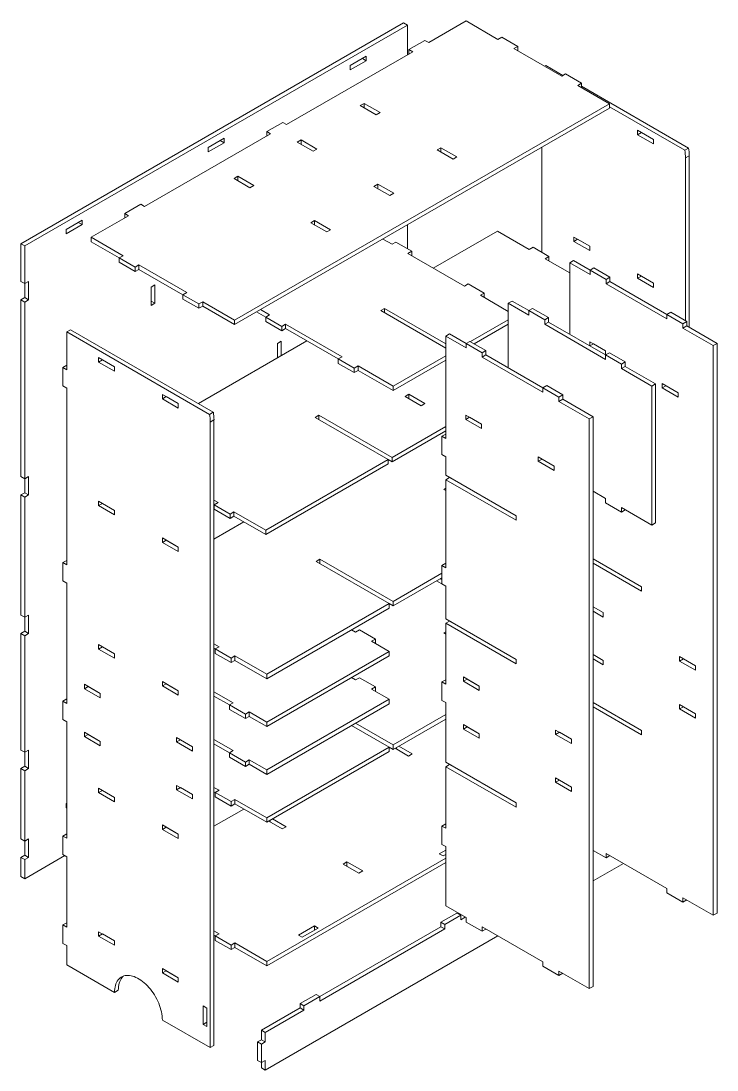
# Model space of a CAD drawing. Header units: millimetres. Extents: x -3054 to 6139, y -2443 to 3159.
# Drawn here: x 4596 to 6139, y -2135 to 193 of the extents above; entities that cross this region are included whole.
import ezdxf

# ---------------------------------------------------------------- set-up
doc = ezdxf.new("R2010")
doc.units = ezdxf.units.MM

msp = doc.modelspace()

# ---------------------------------------------------------------- linework, layer by layer
at = {"color": 7, "linetype": 'Continuous', "lineweight": 15}
for p, q in [((5444.2, 188.4), (4595.6, -301.4)), ((5452.7, 183.5), (5444.2, 188.4)), ((5582.8, 192.8), (5499.8, 144.9)), ((5653.5, 152), (5582.8, 192.8)), ((5452.7, 183.5), (4604.1, -306.3)), ((5452.7, 183.5), (5452.7, 117.7)), ((5491.3, 149.8), (5455.9, 129.4)), ((5499.8, 144.9), (5491.3, 149.8)), ((5662, 156.9), (5653.5, 152)), ((5697.4, 136.5), (5662, 156.9)), ((5464.4, 124.5), (5184.7, -37)), ((5455.9, 129.4), (5464.4, 124.5)), ((5455.9, 119.6), (5455.9, 129.4)), ((5688.9, 131.6), (5697.4, 136.5)), ((5794.9, 70.4), (5688.9, 131.6)), ((5697.4, 126.7), (5697.4, 136.5)), ((5325.8, 94.1), (5361.1, 114.5)), ((5352.7, 109.6), (5325.8, 94.1)), ((5325.8, 84.3), (5361.1, 104.7)), ((5325.8, 84.3), (5325.8, 94.1)), ((5361.1, 104.7), (5352.7, 109.6)), ((5352.7, 109.6), (5352.7, 109.6)), ((5361.1, 104.7), (5361.1, 114.5)), ((5759.4, 93.8), (5756.9, 92.3)), ((5797.5, 71.8), (5759.4, 93.8)), ((5803.4, 75.3), (5794.9, 70.4)), ((5838.8, 54.8), (5803.4, 75.3)), ((5830.3, 49.9), (5838.8, 54.8)), ((5901, 9.1), (5830.3, 49.9)), ((5838.8, 45.1), (5838.8, 54.8)), ((6076.2, -89.1), (5838.8, 48)), ((5069.4, -470.9), (5901, 9.1)), ((5356.7, 9.9), (5348.2, 5)), ((5383.5, -15.4), (5348.2, 5)), ((5392, -10.5), (5356.7, 9.9)), ((5356.7, 9.9), (5356.7, 0.1)), ((5901, -0.7), (5901, 9.1)), ((6067.7, -94), (5901, 2.3)), ((5069.4, -480.7), (5901, -0.7)), ((5392, -10.5), (5383.5, -15.4)), ((5176.2, -32.1), (5140.9, -52.5)), ((5184.7, -37), (5176.2, -32.1)), ((5149.3, -57.4), (4869.6, -218.9)), ((5010.7, -87.8), (5046.1, -67.4)), ((5046.1, -77.2), (5046.1, -67.4)), ((5140.9, -52.5), (5149.3, -57.4)), ((5140.9, -62.3), (5140.9, -52.5)), ((5998.4, -70.2), (5963.1, -49.8)), ((5963.1, -49.8), (5963.1, -59.6)), ((5963.1, -59.6), (5971.6, -54.7)), ((5963.1, -59.6), (5998.4, -80)), ((5998.4, -70.2), (5971.6, -54.7)), ((5971.6, -54.7), (5971.6, -54.7)), ((5037.6, -72.3), (5010.7, -87.8)), ((5010.7, -97.6), (5046.1, -77.2)), ((5010.7, -97.6), (5010.7, -87.8)), ((5046.1, -77.2), (5037.6, -72.3)), ((5037.6, -72.3), (5037.6, -72.3)), ((5208.2, -75.9), (5216.7, -71)), ((5208.2, -75.9), (5243.5, -96.3)), ((5216.7, -71), (5252, -91.4)), ((5216.7, -80.8), (5216.7, -71)), ((5243.5, -96.3), (5252, -91.4)), ((5526.9, -88.4), (5518.4, -93.3)), ((5562.3, -108.8), (5526.9, -88.4)), ((5526.9, -88.4), (5526.9, -98.2)), ((5750.9, -87.3), (5750.9, -320.7)), ((5998.4, -80), (5998.4, -70.2)), ((6067.7, -94), (6076.2, -89.1)), ((5553.8, -113.7), (5518.4, -93.3)), ((5562.3, -108.8), (5553.8, -113.7)), ((6069.1, -111), (6077.6, -106.1)), ((6069.1, -472.4), (6069.1, -111)), ((6077.6, -487.1), (6077.6, -106.1)), ((5068.2, -156.7), (5076.6, -151.8)), ((5068.2, -156.7), (5103.5, -177.1)), ((5076.6, -151.8), (5112, -172.2)), ((5076.6, -161.6), (5076.6, -151.8)), ((5103.5, -177.1), (5112, -172.2)), ((5378.4, -174.1), (5386.9, -169.2)), ((5378.4, -174.1), (5413.8, -194.5)), ((5386.9, -169.2), (5422.3, -189.6)), ((5386.9, -179), (5386.9, -169.2)), ((5413.8, -194.5), (5422.3, -189.6)), ((4861.2, -214), (4825.8, -234.4)), ((4869.6, -218.9), (4861.2, -214)), ((4695.7, -269.7), (4731, -249.3)), ((4722.5, -254.2), (4695.7, -269.7)), ((4731, -259.1), (4722.5, -254.2)), ((4722.5, -254.2), (4722.5, -254.2)), ((4731, -259.1), (4731, -249.3)), ((4834.3, -239.3), (4751.2, -287.2)), ((4825.8, -234.4), (4834.3, -239.3)), ((4825.8, -244.2), (4825.8, -234.4)), ((5238.4, -255), (5246.9, -250.1)), ((5238.4, -255), (5273.8, -275.4)), ((5246.9, -250.1), (5282.2, -270.5)), ((5246.9, -259.9), (5246.9, -250.1)), ((4695.7, -279.5), (4731, -259.1)), ((4695.7, -279.5), (4695.7, -269.7)), ((5273.8, -275.4), (5282.2, -270.5)), ((5452.7, -259.5), (5452.7, -312.6)), ((5652.1, -273.4), (5509.9, -355.5)), ((5722.8, -314.3), (5652.1, -273.4)), ((4595.6, -301.4), (4604.1, -306.3)), ((4595.6, -385.1), (4595.6, -301.4)), ((4751.2, -287.2), (4822, -328)), ((4751.2, -297), (4751.2, -287.2)), ((4751.2, -297), (4813.5, -332.9)), ((5418.5, -302.7), (5398.2, -291)), ((5427, -297.8), (5418.5, -302.7)), ((5462.4, -318.2), (5427, -297.8)), ((5857, -307), (5821.7, -286.6)), ((5821.7, -286.6), (5821.7, -296.4)), ((5821.7, -296.4), (5830.1, -291.5)), ((5821.7, -296.4), (5857, -316.8)), ((5857, -307), (5830.1, -291.5)), ((5830.1, -291.5), (5830.1, -291.5)), ((4604.1, -390), (4604.1, -306.3)), ((5453.9, -323.1), (5462.4, -318.2)), ((5579.2, -395.5), (5453.9, -323.1)), ((5462.4, -328), (5462.4, -318.2)), ((5731.3, -309.4), (5722.8, -314.3)), ((5766.6, -329.8), (5731.3, -309.4)), ((5857, -316.8), (5857, -307)), ((4822, -328), (4813.5, -332.9)), ((4813.5, -332.9), (4848.8, -353.4)), ((4813.5, -342.7), (4813.5, -332.9)), ((4813.5, -342.7), (4848.8, -363.2)), ((4848.8, -353.4), (4857.3, -348.5)), ((4857.3, -348.5), (4963.4, -409.7)), ((4857.3, -358.3), (4857.3, -348.5)), ((5758.1, -334.7), (5766.6, -329.8)), ((5812.5, -366.1), (5758.1, -334.7)), ((5766.6, -339.6), (5766.6, -329.8)), ((5821, -338.9), (5812.5, -343.8)), ((5812.5, -343.8), (5812.5, -502.3)), ((5857.9, -370), (5812.5, -343.8)), ((5857.9, -360.2), (5821, -338.9)), ((4848.8, -363.2), (4848.8, -353.4)), ((4848.8, -363.2), (4857.3, -358.3)), ((4857.3, -358.3), (4954.9, -414.6)), ((5866.4, -355.3), (5857.9, -360.2)), ((5857.9, -360.2), (5857.9, -370)), ((5893.3, -380.6), (5857.9, -360.2)), ((5901.7, -375.7), (5866.4, -355.3)), ((5998.4, -388.6), (5963.1, -368.2)), ((5963.1, -368.2), (5963.1, -378)), ((4604.1, -390), (4595.6, -385.1)), ((4604.1, -390), (4612.6, -385.1)), ((4604.1, -390), (4604.1, -421.1)), ((4612.6, -385.1), (4612.6, -426)), ((4884.1, -397.6), (4892.6, -392.7)), ((4892.6, -392.7), (4892.6, -433.5)), ((5587.7, -390.6), (5579.2, -395.5)), ((5623.1, -411), (5587.7, -390.6)), ((5901.7, -375.7), (5893.3, -380.6)), ((5893.3, -390.4), (5893.3, -380.6)), ((5901.7, -385.5), (5893.3, -390.4)), ((6028.1, -468.3), (5893.3, -390.4)), ((5901.7, -385.5), (5901.7, -375.7)), ((6028.1, -458.5), (5901.7, -385.5)), ((5963.1, -378), (5971.6, -373.1)), ((5963.1, -378), (5998.4, -398.4)), ((5998.4, -388.6), (5971.6, -373.1)), ((5971.6, -373.1), (5971.6, -373.1)), ((5998.4, -398.4), (5998.4, -388.6)), ((4884.1, -438.4), (4884.1, -397.6)), ((4963.4, -409.7), (4954.9, -414.6)), ((4954.9, -414.6), (4990.2, -435)), ((4954.9, -424.4), (4954.9, -414.6)), ((5614.6, -415.9), (5623.1, -411)), ((5676.4, -451.6), (5614.6, -415.9)), ((5623.1, -420.8), (5623.1, -411)), ((4604.1, -421.1), (4595.6, -426)), ((4604.1, -430.9), (4595.6, -426)), ((4595.6, -818), (4595.6, -426)), ((4612.6, -426), (4604.1, -421.1)), ((4612.6, -426), (4604.1, -430.9)), ((4604.1, -822.9), (4604.1, -430.9)), ((4892.6, -433.5), (4884.1, -428.6)), ((4892.6, -433.5), (4884.1, -438.4)), ((4954.9, -424.4), (4990.2, -444.8)), ((4990.2, -435), (4998.7, -430.1)), ((4990.2, -444.8), (4990.2, -435)), ((4990.2, -444.8), (4998.7, -439.9)), ((4998.7, -430.1), (5069.4, -470.9)), ((4998.7, -439.9), (4998.7, -430.1)), ((4998.7, -439.9), (5069.4, -480.7)), ((5684.8, -428.6), (5676.4, -433.5)), ((5676.4, -433.5), (5676.4, -576.9)), ((5721.7, -459.7), (5676.4, -433.5)), ((5721.7, -449.9), (5684.8, -428.6)), ((5138.5, -464.3), (5118.1, -452.6)), ((5147, -459.4), (5126.6, -447.7)), ((5147, -459.4), (5138.5, -464.3)), ((5138.5, -464.3), (5173.9, -484.8)), ((5138.5, -474.1), (5138.5, -464.3)), ((5401.8, -444.9), (5393.3, -449.8)), ((5393.3, -449.8), (5537.6, -533.1)), ((5537.6, -523.3), (5401.8, -444.9)), ((5401.8, -454.7), (5401.8, -444.9)), ((5721.7, -449.9), (5730.2, -445)), ((5721.7, -459.7), (5721.7, -449.9)), ((5721.7, -449.9), (5757.1, -470.3)), ((5730.2, -445), (5765.6, -465.4)), ((5757.1, -470.3), (5765.6, -465.4)), ((5765.6, -465.4), (5765.6, -475.2)), ((6036.6, -453.6), (6028.1, -458.5)), ((6028.1, -458.5), (6028.1, -468.3)), ((6063.5, -478.9), (6028.1, -458.5)), ((6072, -474), (6036.6, -453.6)), ((5069.4, -480.7), (5069.4, -470.9)), ((5138.5, -474.1), (5173.9, -494.6)), ((5173.9, -484.8), (5182.3, -479.9)), ((5173.9, -494.6), (5173.9, -484.8)), ((5307.7, -552.2), (5182.3, -479.9)), ((5182.3, -489.7), (5182.3, -479.9)), ((5676.4, -470.1), (5592.3, -518.6)), ((5600.8, -523.5), (5676.4, -479.9)), ((5757.1, -470.3), (5757.1, -480.1)), ((5757.1, -480.1), (5765.6, -475.2)), ((5892, -558), (5757.1, -480.1)), ((5892, -548.2), (5765.6, -475.2)), ((6072, -474), (6063.5, -478.9)), ((6063.5, -488.7), (6063.5, -478.9)), ((6072, -483.8), (6063.5, -488.7)), ((6130.7, -527.5), (6063.5, -488.7)), ((6072, -483.8), (6072, -474)), ((6139.2, -522.6), (6072, -483.8)), ((4705.4, -492.3), (4697, -497.2)), ((4697, -497.2), (4697, -580.9)), ((4697, -497.2), (5013.8, -680.1)), ((4705.4, -492.3), (5022.2, -675.2)), ((5173.9, -494.6), (5182.3, -489.7)), ((5299.2, -557.1), (5182.3, -489.7)), ((5546.1, -501.7), (5537.6, -506.6)), ((5537.6, -506.6), (5537.6, -733.5)), ((5583, -532.8), (5537.6, -506.6)), ((5583, -523), (5546.1, -501.7)), ((5229.9, -517.1), (4989.2, -656.1)), ((5164.2, -522.8), (5172.6, -517.9)), ((5164.2, -555.1), (5164.2, -522.8)), ((5172.6, -517.9), (5172.6, -550.2)), ((5583, -523), (5591.4, -518.1)), ((5583, -532.8), (5583, -523)), ((5583, -523), (5618.3, -543.4)), ((5591.4, -518.1), (5626.8, -538.5)), ((5856.8, -518.8), (5892.2, -539.2)), ((5856.8, -527.9), (5856.8, -518.8)), ((5865.3, -523.7), (5857.5, -528.3)), ((5892.2, -539.2), (5865.3, -523.7)), ((5865.3, -523.7), (5865.3, -523.7)), ((5868.6, -525.6), (5868.6, -525.6)), ((6139.2, -522.6), (6130.7, -527.5)), ((6130.7, -527.5), (6130.7, -1791.5)), ((6139.2, -1786.6), (6139.2, -522.6)), ((4767.7, -554.2), (4803, -574.6)), ((4767.7, -564), (4767.7, -554.2)), ((5165.3, -554.5), (5164.2, -553.8)), ((5307.7, -552.2), (5299.2, -557.1)), ((5299.2, -557.1), (5334.6, -577.5)), ((5299.2, -566.9), (5299.2, -557.1)), ((5537.6, -550.2), (5420.9, -617.6)), ((5618.3, -543.4), (5626.8, -538.5)), ((5618.3, -543.4), (5618.3, -553.2)), ((5618.3, -553.2), (5626.8, -548.3)), ((5753.2, -631), (5618.3, -553.2)), ((5626.8, -538.5), (5626.8, -548.3)), ((5753.2, -621.2), (5626.8, -548.3)), ((5892, -548.2), (5900.5, -543.3)), ((5892, -558), (5892, -548.2)), ((5892, -548.2), (5927.3, -568.6)), ((5892.2, -548.1), (5892.2, -539.2)), ((5900.5, -543.3), (5935.8, -563.7)), ((4688.5, -576), (4697, -571.1)), ((4688.5, -616.9), (4688.5, -576)), ((4697, -580.9), (4688.5, -576)), ((4767.7, -564), (4776.2, -559.1)), ((4803, -584.4), (4767.7, -564)), ((4803, -574.6), (4776.2, -559.1)), ((4776.2, -559.1), (4776.2, -559.1)), ((4803, -574.6), (4803, -584.4)), ((5299.2, -566.9), (5334.6, -587.3)), ((5334.6, -577.5), (5343.1, -572.6)), ((5334.6, -587.3), (5334.6, -577.5)), ((5420.9, -617.6), (5343.1, -572.6)), ((5343.1, -582.4), (5343.1, -572.6)), ((5420.9, -627.4), (5537.6, -560)), ((5927.3, -568.6), (5935.8, -563.7)), ((5927.3, -568.6), (5927.3, -578.4)), ((5927.3, -578.4), (5935.8, -573.5)), ((5994.6, -617.2), (5927.3, -578.4)), ((5935.8, -563.7), (5935.8, -573.5)), ((6003, -612.3), (5935.8, -573.5)), ((5334.6, -587.3), (5343.1, -582.4)), ((5420.9, -627.4), (5343.1, -582.4)), ((4697, -621.8), (4688.5, -616.9)), ((4697, -621.8), (4697, -1013.8)), ((5420.9, -617.6), (5420.9, -627.4)), ((5753.2, -621.2), (5761.7, -616.3)), ((5753.2, -631), (5753.2, -621.2)), ((5753.2, -621.2), (5788.6, -641.6)), ((5761.7, -616.3), (5797, -636.7)), ((6003, -612.3), (5994.6, -617.2)), ((5994.6, -617.2), (5994.6, -925.8)), ((6003, -920.9), (6003, -612.3)), ((6017.5, -611.6), (6052.9, -632)), ((6017.5, -621.4), (6017.5, -611.6)), ((6026, -616.5), (6017.5, -621.4)), ((6017.5, -621.4), (6052.9, -641.8)), ((6052.9, -632), (6026, -616.5)), ((6026, -616.5), (6026, -616.5)), ((4909.1, -635.9), (4944.4, -656.3)), ((4909.1, -645.7), (4909.1, -635.9)), ((4909.1, -645.7), (4917.6, -640.8)), ((4944.4, -666.1), (4909.1, -645.7)), ((4944.4, -656.3), (4917.6, -640.8)), ((4917.6, -640.8), (4917.6, -640.8)), ((5447.7, -640.4), (5456.1, -635.5)), ((5447.7, -640.4), (5483, -660.8)), ((5456.1, -635.5), (5491.5, -655.9)), ((5456.1, -645.3), (5456.1, -635.5)), ((5788.6, -641.6), (5797, -636.7)), ((5788.6, -641.6), (5788.6, -651.4)), ((5788.6, -651.4), (5797, -646.5)), ((5855.8, -690.2), (5788.6, -651.4)), ((5797, -636.7), (5797, -646.5)), ((5864.3, -685.3), (5797, -646.5)), ((6052.9, -641.8), (6052.9, -632)), ((4944.4, -656.3), (4944.4, -666.1)), ((5483, -660.8), (5491.5, -655.9)), ((5013.8, -680.1), (5022.2, -675.2)), ((5023.6, -692.2), (5015.2, -697.1)), ((5015.2, -2085.2), (5015.2, -697.1)), ((5023.6, -2080.3), (5023.6, -692.2)), ((5256.5, -681.9), (5248.1, -686.8)), ((5248.1, -686.8), (5410.2, -780.4)), ((5256.5, -681.9), (5418.7, -775.5)), ((5256.5, -691.7), (5256.5, -681.9)), ((5581.9, -681.6), (5617.2, -702)), ((5581.9, -691.4), (5581.9, -681.6)), ((5590.4, -686.5), (5581.9, -691.4)), ((5581.9, -691.4), (5617.2, -711.8)), ((5617.2, -702), (5590.4, -686.5)), ((5590.4, -686.5), (5590.4, -686.5)), ((5864.3, -685.3), (5855.8, -690.2)), ((5855.8, -690.2), (5855.8, -1954.2)), ((5864.3, -1949.4), (5864.3, -685.3)), ((5418.7, -775.5), (5537.6, -706.9)), ((5418.7, -785.3), (5537.6, -716.7)), ((5617.2, -711.8), (5617.2, -702)), ((5529.1, -728.6), (5537.6, -723.7)), ((5529.1, -769.4), (5529.1, -728.6)), ((5537.6, -733.5), (5529.1, -728.6)), ((5138.7, -937.2), (5410.2, -780.4)), ((5138.7, -947), (5410.2, -790.2)), ((5410.2, -780.4), (5410.2, -790.2)), ((5418.7, -785.3), (5410.2, -780.4)), ((5418.7, -785.3), (5418.7, -775.5)), ((5537.6, -774.3), (5529.1, -769.4)), ((5537.6, -774.3), (5537.6, -815.2)), ((5742.6, -774.3), (5778, -794.8)), ((5742.6, -784.1), (5742.6, -774.3)), ((5751.1, -779.2), (5742.6, -784.1)), ((5742.6, -784.1), (5778, -804.5)), ((5778, -794.8), (5751.1, -779.2)), ((5751.1, -779.2), (5751.1, -779.2)), ((5778, -804.5), (5778, -794.8)), ((4604.1, -822.9), (4595.6, -818)), ((4604.1, -822.9), (4612.6, -818)), ((4604.1, -822.9), (4604.1, -853.9)), ((4612.6, -818), (4612.6, -858.8)), ((5537.6, -815.2), (5693.6, -905.3)), ((5546.1, -820.1), (5537.6, -825)), ((5537.6, -825), (5537.6, -1020.3)), ((5537.6, -825), (5693.6, -915.1)), ((5693.6, -905.3), (5546.1, -820.1)), ((4604.1, -853.9), (4595.6, -858.8)), ((4604.1, -863.7), (4595.6, -858.8)), ((4595.6, -1125.5), (4595.6, -858.8)), ((4612.6, -858.8), (4604.1, -853.9)), ((4612.6, -858.8), (4604.1, -863.7)), ((5537.6, -844.2), (5533.3, -846.6)), ((5533.3, -846.6), (5537.6, -849.1)), ((5892, -866.6), (5864.3, -850.6)), ((4604.1, -1130.4), (4604.1, -863.7)), ((4767.7, -872.7), (4803, -893.1)), ((4767.7, -882.5), (4767.7, -872.7)), ((4767.7, -882.5), (4776.2, -877.6)), ((4803, -902.9), (4767.7, -882.5)), ((4803, -893.1), (4776.2, -877.6)), ((4776.2, -877.6), (4776.2, -877.6)), ((5023.6, -870.8), (5032.6, -876)), ((5023.6, -880.6), (5024.1, -880.9)), ((5032.6, -876), (5024.1, -880.9)), ((5024.1, -880.9), (5059.5, -901.3)), ((5024.1, -890.7), (5024.1, -880.9)), ((5892, -876.4), (5892, -866.6)), ((5927.3, -896.8), (5892, -876.4)), ((4803, -893.1), (4803, -902.9)), ((5024.1, -890.7), (5059.5, -911.1)), ((5059.5, -901.3), (5068, -896.4)), ((5059.5, -911.1), (5059.5, -901.3)), ((5059.5, -911.1), (5068, -906.2)), ((5068, -896.4), (5138.7, -937.2)), ((5068, -906.2), (5068, -896.4)), ((5068, -906.2), (5138.7, -947)), ((5693.6, -915.1), (5693.6, -905.3)), ((5994.6, -925.8), (5927.3, -887)), ((5927.3, -887), (5927.3, -896.8)), ((5927.3, -896.8), (5935.8, -891.9)), ((5935.8, -891.9), (5935.8, -891.9)), ((5090, -918.9), (5023.6, -957.2)), ((5994.6, -925.8), (6003, -920.9)), ((4909.1, -954.3), (4944.4, -974.7)), ((4909.1, -964.1), (4909.1, -954.3)), ((5138.7, -947), (5138.7, -937.2)), ((4909.1, -964.1), (4917.6, -959.2)), ((4944.4, -984.5), (4909.1, -964.1)), ((4944.4, -974.7), (4917.6, -959.2)), ((4917.6, -959.2), (4917.6, -959.2)), ((4944.4, -974.7), (4944.4, -984.5)), ((5864.3, -1000.8), (5971.6, -1062.8)), ((5971.6, -1062.8), (5864.3, -1000.8)), ((4688.5, -1008.9), (4697, -1004)), ((4688.5, -1049.7), (4688.5, -1008.9)), ((4697, -1013.8), (4688.5, -1008.9)), ((5258.7, -1001.6), (5250.2, -1006.5)), ((5250.2, -1006.5), (5412.4, -1100.1)), ((5258.7, -1001.6), (5420.9, -1095.2)), ((5258.7, -1011.4), (5258.7, -1001.6)), ((5529.1, -1015.4), (5537.6, -1010.5)), ((5529.1, -1056.2), (5529.1, -1015.4)), ((5537.6, -1020.3), (5529.1, -1015.4)), ((5864.3, -1010.6), (5971.6, -1072.6)), ((5420.9, -1095.2), (5529.1, -1032.8)), ((5420.9, -1105), (5529.1, -1042.6)), ((5529.1, -1046.7), (5525.5, -1044.6)), ((5908.2, -1026.2), (5908.2, -1026.2)), ((5916.7, -1031.1), (5916.7, -1031.1)), ((4697, -1054.6), (4688.5, -1049.7)), ((4697, -1054.6), (4697, -1321.3)), ((5537.6, -1061.4), (5517, -1049.5)), ((5537.6, -1061.1), (5529.1, -1056.2)), ((5537.6, -1061.1), (5537.6, -1133.7)), ((5971.6, -1072.6), (5971.6, -1062.8)), ((5140.9, -1256.9), (5412.4, -1100.1)), ((5140.9, -1266.7), (5412.4, -1109.9)), ((5412.4, -1100.1), (5412.4, -1109.9)), ((5420.9, -1105), (5412.4, -1100.1)), ((5420.9, -1105), (5420.9, -1095.2)), ((5887.1, -1120.1), (5864.3, -1107)), ((5864.3, -1107), (5887.1, -1120.1)), ((5864.3, -1116.8), (5887.1, -1129.9)), ((4604.1, -1130.4), (4595.6, -1125.5)), ((4604.1, -1130.4), (4612.6, -1125.5)), ((4604.1, -1130.4), (4604.1, -1161.4)), ((4612.6, -1125.5), (4612.6, -1166.3)), ((5537.6, -1133.7), (5693.6, -1223.7)), ((5546.1, -1138.6), (5537.6, -1143.5)), ((5693.6, -1223.7), (5546.1, -1138.6)), ((5887.1, -1129.9), (5887.1, -1120.1)), ((4604.1, -1161.4), (4595.6, -1166.3)), ((4612.6, -1166.3), (4604.1, -1161.4)), ((5337.8, -1163.2), (5328.9, -1158.1)), ((5346.3, -1158.3), (5337.8, -1163.2)), ((5381.7, -1178.8), (5346.3, -1158.3)), ((5537.6, -1162.6), (5533.3, -1165.1)), ((5537.6, -1143.5), (5537.6, -1278.8)), ((5537.6, -1143.5), (5693.6, -1233.5)), ((4604.1, -1171.2), (4595.6, -1166.3)), ((4595.6, -1425), (4595.6, -1166.3)), ((4612.6, -1166.3), (4604.1, -1171.2)), ((4604.1, -1429.9), (4604.1, -1171.2)), ((5373.2, -1183.7), (5381.7, -1178.8)), ((5412.4, -1206.3), (5373.2, -1183.7)), ((5381.7, -1188.6), (5381.7, -1178.8)), ((5533.3, -1165.1), (5537.6, -1167.6)), ((4767.7, -1191.1), (4803, -1211.5)), ((4767.7, -1200.9), (4767.7, -1191.1)), ((4767.7, -1200.9), (4776.2, -1196)), ((4803, -1221.3), (4767.7, -1200.9)), ((4803, -1211.5), (4776.2, -1196)), ((4776.2, -1196), (4776.2, -1196)), ((5023.6, -1189.2), (5034.8, -1195.7)), ((5023.6, -1199), (5026.3, -1200.6)), ((5034.8, -1195.7), (5026.3, -1200.6)), ((5026.3, -1200.6), (5061.7, -1221)), ((5026.3, -1210.4), (5026.3, -1200.6)), ((5026.3, -1210.4), (5061.7, -1230.8)), ((5412.4, -1206.3), (5140.9, -1363)), ((5412.4, -1216.1), (5412.4, -1206.3)), ((4803, -1211.5), (4803, -1221.3)), ((5061.7, -1221), (5070.2, -1216.1)), ((5061.7, -1230.8), (5061.7, -1221)), ((5061.7, -1230.8), (5070.2, -1225.9)), ((5070.2, -1216.1), (5140.9, -1256.9)), ((5070.2, -1225.9), (5070.2, -1216.1)), ((5070.2, -1225.9), (5140.9, -1266.7)), ((5140.9, -1372.8), (5412.4, -1216.1)), ((5693.6, -1233.5), (5693.6, -1223.7)), ((5887.1, -1226.3), (5864.3, -1213.1)), ((5864.3, -1213.1), (5887.1, -1226.3)), ((5864.3, -1222.9), (5887.1, -1236.1)), ((5887.1, -1236.1), (5887.1, -1226.3)), ((6056.1, -1217.7), (6056.1, -1227.5)), ((6091.5, -1238.1), (6056.1, -1217.7)), ((6064.6, -1222.6), (6056.1, -1227.5)), ((6056.1, -1227.5), (6091.5, -1247.9)), ((6064.6, -1222.6), (6091.5, -1238.1)), ((6064.6, -1222.6), (6064.6, -1222.6)), ((6069.1, -1225.2), (6069.1, -1225.2)), ((6077.6, -1230.1), (6077.6, -1230.1)), ((5140.9, -1266.7), (5140.9, -1256.9)), ((6091.5, -1247.9), (6091.5, -1238.1)), ((4736.2, -1279.1), (4771.5, -1299.5)), ((4736.2, -1288.9), (4736.2, -1279.1)), ((4909.1, -1272.8), (4944.4, -1293.2)), ((4909.1, -1282.6), (4909.1, -1272.8)), ((4909.1, -1282.6), (4917.6, -1277.7)), ((4944.4, -1293.2), (4917.6, -1277.7)), ((4917.6, -1277.7), (4917.6, -1277.7)), ((5337.8, -1269.4), (5328.9, -1264.3)), ((5346.3, -1264.5), (5337.8, -1269.4)), ((5381.7, -1284.9), (5346.3, -1264.5)), ((5529.1, -1273.9), (5537.6, -1269)), ((5529.1, -1314.7), (5529.1, -1273.9)), ((5537.6, -1278.8), (5529.1, -1273.9)), ((5576.8, -1262.4), (5612.1, -1282.9)), ((5576.8, -1272.2), (5576.8, -1262.4)), ((5585.3, -1267.3), (5576.8, -1272.2)), ((5576.8, -1272.2), (5612.1, -1292.7)), ((5612.1, -1282.9), (5585.3, -1267.3)), ((5585.3, -1267.3), (5585.3, -1267.3)), ((4744.7, -1284), (4736.2, -1288.9)), ((4736.2, -1288.9), (4771.5, -1309.3)), ((4771.5, -1299.5), (4744.7, -1284)), ((4744.7, -1284), (4744.7, -1284)), ((4771.5, -1309.3), (4771.5, -1299.5)), ((4944.4, -1303), (4909.1, -1282.6)), ((4944.4, -1293.2), (4944.4, -1303)), ((5066.3, -1320), (5023.6, -1295.4)), ((5373.2, -1289.8), (5381.7, -1284.9)), ((5412.4, -1312.4), (5373.2, -1289.8)), ((5381.7, -1294.7), (5381.7, -1284.9)), ((5612.1, -1292.7), (5612.1, -1282.9)), ((4688.5, -1316.4), (4697, -1311.5)), ((4688.5, -1357.2), (4688.5, -1316.4)), ((4697, -1321.3), (4688.5, -1316.4)), ((5057.8, -1324.9), (5023.6, -1305.2)), ((5066.3, -1320), (5057.8, -1324.9)), ((5057.8, -1324.9), (5093.2, -1345.3)), ((5057.8, -1334.7), (5057.8, -1324.9)), ((5412.4, -1312.4), (5140.9, -1469.2)), ((5140.9, -1479), (5412.4, -1322.2)), ((5412.4, -1322.2), (5412.4, -1312.4)), ((5537.6, -1319.6), (5529.1, -1314.7)), ((5537.6, -1319.6), (5537.6, -1452.1)), ((5864.3, -1319.3), (5971.6, -1381.2)), ((5971.6, -1381.2), (5864.3, -1319.3)), ((6056.1, -1323.9), (6056.1, -1333.7)), ((6091.5, -1344.3), (6056.1, -1323.9)), ((5057.8, -1334.7), (5093.2, -1355.1)), ((5093.2, -1345.3), (5101.7, -1340.4)), ((5093.2, -1355.1), (5093.2, -1345.3)), ((5140.9, -1363), (5101.7, -1340.4)), ((5101.7, -1350.2), (5101.7, -1340.4)), ((5420.9, -1413.7), (5537.6, -1346.3)), ((5864.3, -1329.1), (5971.6, -1391)), ((6064.6, -1328.8), (6056.1, -1333.7)), ((6056.1, -1333.7), (6091.5, -1354.1)), ((6064.6, -1328.8), (6091.5, -1344.3)), ((6064.6, -1328.8), (6064.6, -1328.8)), ((6069.1, -1331.4), (6069.1, -1331.4)), ((6077.6, -1336.3), (6077.6, -1336.3)), ((6091.5, -1354.1), (6091.5, -1344.3)), ((4697, -1362.1), (4688.5, -1357.2)), ((4697, -1362.1), (4697, -1620.8)), ((5093.2, -1355.1), (5101.7, -1350.2)), ((5140.9, -1372.8), (5101.7, -1350.2)), ((5140.9, -1363), (5140.9, -1372.8)), ((5328.9, -1370.4), (5412.4, -1418.6)), ((5337.4, -1365.5), (5420.9, -1413.7)), ((5420.9, -1423.5), (5537.6, -1356.1)), ((5576.8, -1368.6), (5612.1, -1389)), ((5576.8, -1378.4), (5576.8, -1368.6)), ((4736.2, -1385.2), (4771.5, -1405.7)), ((4736.2, -1395), (4736.2, -1385.2)), ((4744.7, -1390.1), (4736.2, -1395)), ((4736.2, -1395), (4771.5, -1415.5)), ((4771.5, -1405.7), (4744.7, -1390.1)), ((4744.7, -1390.1), (4744.7, -1390.1)), ((5585.3, -1373.5), (5576.8, -1378.4)), ((5576.8, -1378.4), (5612.1, -1398.8)), ((5612.1, -1389), (5585.3, -1373.5)), ((5585.3, -1373.5), (5585.3, -1373.5)), ((5612.1, -1398.8), (5612.1, -1389)), ((5781.2, -1380.5), (5816.6, -1400.9)), ((5781.2, -1390.2), (5781.2, -1380.5)), ((5789.7, -1385.4), (5781.2, -1390.2)), ((5781.2, -1390.2), (5816.6, -1410.7)), ((5789.7, -1385.4), (5789.7, -1385.3)), ((5816.6, -1400.9), (5789.7, -1385.4)), ((5971.6, -1391), (5971.6, -1381.2)), ((4771.5, -1415.5), (4771.5, -1405.7)), ((4940.6, -1397.1), (4975.9, -1417.5)), ((4940.6, -1406.9), (4940.6, -1397.1)), ((4949.1, -1402), (4940.6, -1406.9)), ((4940.6, -1406.9), (4975.9, -1427.3)), ((4975.9, -1417.5), (4949.1, -1402)), ((4949.1, -1402), (4949.1, -1402)), ((4975.9, -1427.3), (4975.9, -1417.5)), ((5066.3, -1426.1), (5023.6, -1401.5)), ((5057.8, -1431), (5023.6, -1411.3)), ((5140.9, -1575.3), (5412.4, -1418.6)), ((5412.4, -1418.6), (5412.4, -1428.4)), ((5420.9, -1423.5), (5412.4, -1418.6)), ((5420.9, -1423.5), (5420.9, -1413.7)), ((5428.1, -1419.3), (5428.1, -1422.8)), ((5463.4, -1433.4), (5433.6, -1416.2)), ((5812.5, -1398.5), (5812.5, -1398.5)), ((5816.6, -1410.7), (5816.6, -1400.9)), ((4604.1, -1429.9), (4595.6, -1425)), ((4604.1, -1429.9), (4612.6, -1425)), ((4604.1, -1429.9), (4604.1, -1460.9)), ((4612.6, -1425), (4612.6, -1465.8)), ((5066.3, -1426.1), (5057.8, -1431)), ((5057.8, -1431), (5093.2, -1451.5)), ((5057.8, -1440.8), (5057.8, -1431)), ((5057.8, -1440.8), (5093.2, -1461.3)), ((5140.9, -1585.1), (5412.4, -1428.4)), ((5454.9, -1438.3), (5425.1, -1421.1)), ((5463.4, -1433.4), (5454.9, -1438.3)), ((4604.1, -1460.9), (4595.6, -1465.8)), ((4604.1, -1470.7), (4595.6, -1465.8)), ((4595.6, -1622.2), (4595.6, -1465.8)), ((4612.6, -1465.8), (4604.1, -1460.9)), ((4612.6, -1465.8), (4604.1, -1470.7)), ((5093.2, -1451.5), (5101.7, -1446.6)), ((5093.2, -1461.3), (5093.2, -1451.5)), ((5093.2, -1461.3), (5101.7, -1456.4)), ((5140.9, -1469.2), (5101.7, -1446.6)), ((5101.7, -1456.4), (5101.7, -1446.6)), ((5140.9, -1479), (5101.7, -1456.4)), ((5537.6, -1452.1), (5693.6, -1542.2)), ((5546.1, -1457), (5537.6, -1461.9)), ((5537.6, -1461.9), (5537.6, -1598.5)), ((5537.6, -1461.9), (5693.6, -1552)), ((5693.6, -1542.2), (5546.1, -1457)), ((4604.1, -1627.1), (4604.1, -1470.7)), ((5140.9, -1469.2), (5140.9, -1479)), ((5781.2, -1486.6), (5816.6, -1507)), ((5781.2, -1496.4), (5781.2, -1486.6)), ((4767.7, -1509.6), (4803, -1530)), ((4767.7, -1519.4), (4767.7, -1509.6)), ((4940.6, -1503.3), (4975.9, -1523.7)), ((4940.6, -1513.1), (4940.6, -1503.3)), ((4949.1, -1508.2), (4940.6, -1513.1)), ((4975.9, -1523.7), (4949.1, -1508.2)), ((4949.1, -1508.2), (4949.1, -1508.2)), ((4952, -1509.8), (4952, -1509.8)), ((5023.6, -1507.7), (5034.8, -1514.1)), ((5789.7, -1491.5), (5781.2, -1496.4)), ((5781.2, -1496.4), (5816.6, -1516.8)), ((5816.6, -1507), (5789.7, -1491.5)), ((5789.7, -1491.5), (5789.7, -1491.5)), ((5812.5, -1504.7), (5812.5, -1504.7)), ((5816.6, -1516.8), (5816.6, -1507)), ((4767.7, -1519.4), (4776.2, -1514.5)), ((4803, -1539.8), (4767.7, -1519.4)), ((4803, -1530), (4776.2, -1514.5)), ((4776.2, -1514.5), (4776.2, -1514.5)), ((4803, -1530), (4803, -1539.8)), ((4940.6, -1513.1), (4975.9, -1533.5)), ((4975.9, -1533.5), (4975.9, -1523.7)), ((5023.6, -1517.5), (5026.3, -1519)), ((5034.8, -1514.1), (5026.3, -1519)), ((5026.3, -1519), (5061.7, -1539.4)), ((5026.3, -1528.8), (5026.3, -1519)), ((5026.3, -1528.8), (5061.7, -1549.2)), ((5061.7, -1539.4), (5070.2, -1534.5)), ((5070.2, -1534.5), (5140.9, -1575.3)), ((5070.2, -1544.3), (5070.2, -1534.5)), ((4697, -1542.7), (4695.7, -1543.5)), ((4695.7, -1543.5), (4697, -1542.7)), ((4695.7, -1543.5), (4695.7, -1553.3)), ((4697, -1552.5), (4695.7, -1553.3)), ((5090, -1555.8), (5023.6, -1594.1)), ((5061.7, -1549.2), (5061.7, -1539.4)), ((5061.7, -1549.2), (5070.2, -1544.3)), ((5070.2, -1544.3), (5140.9, -1585.1)), ((5693.6, -1552), (5693.6, -1542.2)), ((5140.9, -1585.1), (5140.9, -1575.3)), ((5174.9, -1600), (5145.1, -1582.7)), ((5148.1, -1581), (5148.1, -1584.4)), ((5183.4, -1595.1), (5153.5, -1577.8)), ((4909.1, -1591.2), (4944.4, -1611.6)), ((4909.1, -1601), (4909.1, -1591.2)), ((4909.1, -1601), (4917.6, -1596.1)), ((4944.4, -1621.4), (4909.1, -1601)), ((4944.4, -1611.6), (4917.6, -1596.1)), ((4917.6, -1596.1), (4917.6, -1596.1)), ((5183.4, -1595.1), (5174.9, -1600)), ((5529.1, -1593.6), (5537.6, -1588.7)), ((5529.1, -1634.4), (5529.1, -1593.6)), ((5537.6, -1598.5), (5529.1, -1593.6)), ((4604.1, -1627.1), (4595.6, -1622.2)), ((4604.1, -1627.1), (4612.6, -1622.2)), ((4604.1, -1627.1), (4604.1, -1658.2)), ((4612.6, -1622.2), (4612.6, -1663.1)), ((4688.5, -1615.9), (4697, -1611)), ((4688.5, -1656.7), (4688.5, -1615.9)), ((4697, -1620.8), (4688.5, -1615.9)), ((4944.4, -1611.6), (4944.4, -1621.4)), ((5537.6, -1646.8), (5523.4, -1655)), ((5537.6, -1639.3), (5529.1, -1634.4)), ((5537.6, -1639.3), (5537.6, -1770.6)), ((5864.3, -1647.5), (5893.3, -1664.2)), ((4604.1, -1658.2), (4595.6, -1663.1)), ((4604.1, -1668), (4595.6, -1663.1)), ((4595.6, -1705.7), (4595.6, -1663.1)), ((4612.6, -1663.1), (4604.1, -1658.2)), ((4693, -1659.3), (4604.1, -1710.6)), ((4612.6, -1663.1), (4604.1, -1668)), ((4604.1, -1710.6), (4604.1, -1668)), ((4697, -1661.6), (4688.5, -1656.7)), ((4697, -1661.6), (4697, -1818)), ((5140.9, -1893.8), (5537.6, -1664.8)), ((5140.9, -1903.6), (5537.6, -1674.6)), ((5318.3, -1672.9), (5309.8, -1677.8)), ((5353.7, -1693.3), (5318.3, -1672.9)), ((5318.3, -1672.9), (5318.3, -1682.7)), ((5523.4, -1655), (5531.9, -1659.9)), ((5537.6, -1656.6), (5531.9, -1659.9)), ((6028.1, -1732.3), (5893.3, -1654.4)), ((5893.3, -1664.2), (5893.3, -1654.4)), ((5901.7, -1659.3), (5893.3, -1664.2)), ((5901.7, -1659.3), (5901.7, -1659.3)), ((5345.2, -1698.2), (5309.8, -1677.8)), ((5353.7, -1693.3), (5345.2, -1698.2)), ((5864.3, -1715.3), (5931.5, -1676.5)), ((4595.6, -1705.7), (4604.1, -1710.6)), ((6028.1, -1732.3), (6028.1, -1742.1)), ((6028.1, -1742.1), (6063.5, -1762.5)), ((6130.7, -1791.5), (6063.5, -1752.7)), ((6063.5, -1762.5), (6063.5, -1752.7)), ((6072, -1757.6), (6063.5, -1762.5)), ((6072, -1757.6), (6072, -1757.6)), ((5562.3, -1786.7), (5527, -1807.2)), ((5570.8, -1791.6), (5535.4, -1812.1)), ((5583, -1796.8), (5537.6, -1770.6)), ((5562.3, -1786.7), (5570.8, -1791.6)), ((5572.4, -1790.7), (5570.8, -1791.6)), ((5570.8, -1801.4), (5570.8, -1791.6)), ((6130.7, -1791.5), (6139.2, -1786.6)), ((4688.5, -1813.1), (4697, -1808.2)), ((4688.5, -1853.9), (4688.5, -1813.1)), ((4697, -1818), (4688.5, -1813.1)), ((5246.3, -1815), (5211, -1835.4)), ((5246.3, -1815), (5254.8, -1819.9)), ((5246.3, -1824.8), (5246.3, -1815)), ((5527, -1807.2), (5535.4, -1812.1)), ((5527, -1807.2), (5527, -1817)), ((5535.4, -1812.1), (5535.4, -1821.8)), ((5580.9, -1795.6), (5570.8, -1801.4)), ((5583, -1796.8), (5583, -1806.6)), ((5583, -1806.6), (5618.3, -1827)), ((4767.7, -1828), (4803, -1848.4)), ((4767.7, -1837.8), (4767.7, -1828)), ((4767.7, -1837.8), (4776.2, -1832.9)), ((4803, -1858.2), (4767.7, -1837.8)), ((4803, -1848.4), (4776.2, -1832.9)), ((4776.2, -1832.9), (4776.2, -1832.9)), ((5023.6, -1826.1), (5034.8, -1832.6)), ((5023.6, -1835.9), (5026.3, -1837.5)), ((5034.8, -1832.6), (5026.3, -1837.5)), ((5026.3, -1837.5), (5061.7, -1857.9)), ((5026.3, -1847.3), (5026.3, -1837.5)), ((5137.3, -2134.9), (5653.1, -1837.2)), ((5211, -1835.4), (5219.4, -1840.3)), ((5254.8, -1819.9), (5219.4, -1840.3)), ((5527, -1817), (5258.3, -1972)), ((5535.4, -1821.8), (5258.3, -1981.8)), ((5527, -1817), (5535.4, -1821.8)), ((5753.2, -1895), (5618.3, -1817.2)), ((5618.3, -1827), (5618.3, -1817.2)), ((5626.8, -1822.1), (5618.3, -1827)), ((5626.8, -1822.1), (5626.8, -1822.1)), ((4697, -1858.8), (4688.5, -1853.9)), ((4697, -1858.8), (4697, -1901.5)), ((4803, -1848.4), (4803, -1858.2)), ((5026.3, -1847.3), (5061.7, -1867.7)), ((5061.7, -1857.9), (5070.2, -1853)), ((5061.7, -1867.7), (5061.7, -1857.9)), ((5070.2, -1853), (5140.9, -1893.8)), ((5070.2, -1862.8), (5070.2, -1853)), ((5061.7, -1867.7), (5070.2, -1862.8)), ((5070.2, -1862.8), (5140.9, -1903.6)), ((4697, -1901.5), (4803, -1962.8)), ((5140.9, -1903.6), (5140.9, -1893.8)), ((5753.2, -1895), (5753.2, -1904.8)), ((5753.2, -1904.8), (5788.6, -1925.2)), ((4909.1, -1909.7), (4944.4, -1930.1)), ((4909.1, -1919.5), (4909.1, -1909.7)), ((4909.1, -1919.5), (4917.6, -1914.6)), ((4944.4, -1939.9), (4909.1, -1919.5)), ((4944.4, -1930.1), (4917.6, -1914.6)), ((4917.6, -1914.6), (4917.6, -1914.6)), ((4944.4, -1930.1), (4944.4, -1939.9)), ((5855.8, -1954.2), (5788.6, -1915.4)), ((5788.6, -1925.2), (5788.6, -1915.4)), ((5797, -1920.3), (5788.6, -1925.2)), ((5797, -1920.3), (5797, -1920.3)), ((5855.8, -1954.2), (5864.3, -1949.4)), ((4811.5, -1957.9), (4803, -1962.8)), ((5249.9, -1967.1), (5214.5, -1987.5)), ((5258.3, -1972), (5223, -1992.4)), ((5249.9, -1967.1), (5258.3, -1972)), ((5258.3, -1981.8), (5258.3, -1972)), ((4999.6, -1992.7), (5008.1, -1997.6)), ((4999.6, -1992.7), (4999.6, -2033.6)), ((5008.1, -1997.6), (5008.1, -2038.5)), ((5214.5, -1997.3), (5128.9, -2046.8)), ((5214.5, -1987.5), (5223, -1992.4)), ((5214.5, -1987.5), (5214.5, -1997.3)), ((5214.5, -1997.3), (5223, -2002.2)), ((5223, -1992.4), (5223, -2002.2)), ((4909.1, -2024), (5015.2, -2085.2)), ((5223, -2002.2), (5137.3, -2051.7)), ((4999.6, -2033.6), (5008.1, -2028.7)), ((4999.6, -2033.6), (5008.1, -2038.5)), ((5128.9, -2046.8), (5137.3, -2051.7)), ((5128.9, -2046.8), (5128.9, -2067.8)), ((5128.9, -2067.8), (5120.4, -2072.7)), ((5128.9, -2067.8), (5137.3, -2072.7)), ((5137.3, -2051.7), (5137.3, -2072.7)), ((5023.6, -2080.3), (5015.2, -2085.2)), ((5120.4, -2072.7), (5128.9, -2077.6)), ((5120.4, -2072.7), (5120.4, -2113.5)), ((5137.3, -2072.7), (5128.9, -2077.6)), ((5128.9, -2077.6), (5128.9, -2118.4)), ((5120.4, -2113.5), (5128.9, -2118.4)), ((5128.9, -2118.4), (5137.3, -2113.5)), ((5137.3, -2113.5), (5137.3, -2134.9)), ((5128.9, -2118.4), (5128.9, -2130)), ((5128.9, -2130), (5137.3, -2134.9))]:
    msp.add_line(p, q, dxfattribs=at)
at = {"color": 7, "linetype": 'Continuous', "lineweight": 15, "flags": 128}
for points in [[(4803, -1962.8), (4803.2, -1958.6), (4803.5, -1954.5), (4804.2, -1950.7), (4805.1, -1947.1), (4806.2, -1943.7), (4807.6, -1940.5), (4809.2, -1937.6), (4811.1, -1935), (4813.2, -1932.6), (4815.4, -1930.6), (4817.9, -1928.8), (4820.6, -1927.4), (4823.4, -1926.3), (4826.4, -1925.5), (4829.5, -1925), (4832.8, -1924.9), (4836.2, -1925.1), (4839.7, -1925.7), (4843.2, -1926.5), (4846.8, -1927.7), (4850.5, -1929.3), (4854.2, -1931.1), (4857.9, -1933.2), (4861.6, -1935.7), (4865.3, -1938.4), (4868.9, -1941.4), (4872.4, -1944.6), (4875.9, -1948.1), (4879.3, -1951.8), (4882.6, -1955.6), (4885.7, -1959.7), (4888.7, -1964), (4891.5, -1968.3), (4894.2, -1972.9), (4896.7, -1977.5), (4899, -1982.1), (4901, -1986.9), (4902.9, -1991.7), (4904.5, -1996.4), (4905.9, -2001.2), (4907, -2005.9), (4907.9, -2010.6), (4908.6, -2015.2), (4909, -2019.6), (4909.1, -2024)], [(4811.5, -1957.9), (4811.6, -1953.7), (4812, -1949.6), (4812.7, -1945.8), (4813.6, -1942.2), (4814.7, -1938.8), (4816.1, -1935.6), (4817.7, -1932.7), (4819.6, -1930.1), (4821.6, -1927.7), (4823, -1926.4)]]:
    msp.add_lwpolyline(points, dxfattribs=at)
at = {"color": 7, "linetype": 'Continuous', "lineweight": 15}
for centre in [(5969.1, -106.5), (5960.7, -111.4), (4906.7, -697.5), (4915.2, -692.6)]:
    msp.add_arc(centre, 108.5, 0.2117, 9.233, dxfattribs=at)

doc.saveas('drawing.dxf')
